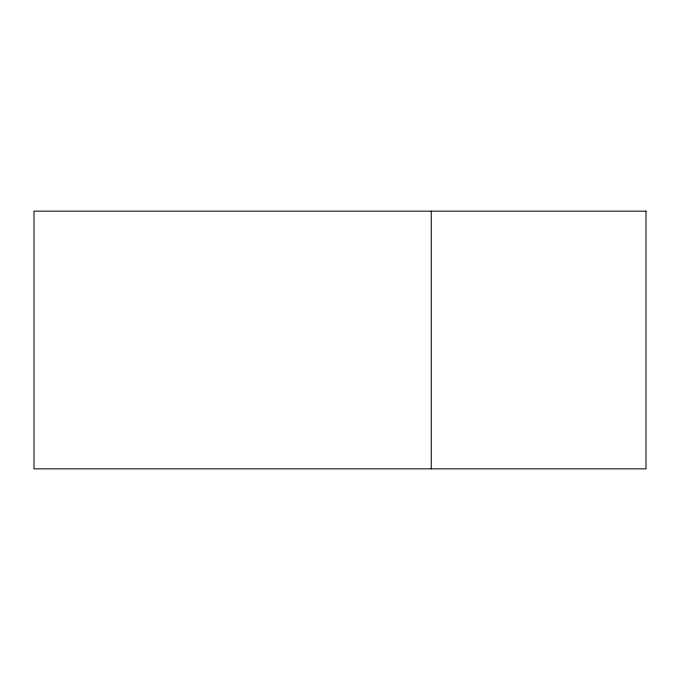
<?xml version="1.0" encoding="UTF-8"?>
<svg xmlns="http://www.w3.org/2000/svg" width="680" height="680" viewBox="0 0 680 680"><rect width="100%" height="100%" fill="white"/><g stroke="black" fill="none" stroke-linecap="round" stroke-linejoin="round"><path stroke-width="1.02" d="M431.264 211.157L431.264 468.843M646 211.157L34 211.157L34 468.843L646 468.843L646 211.157"/></g></svg>
